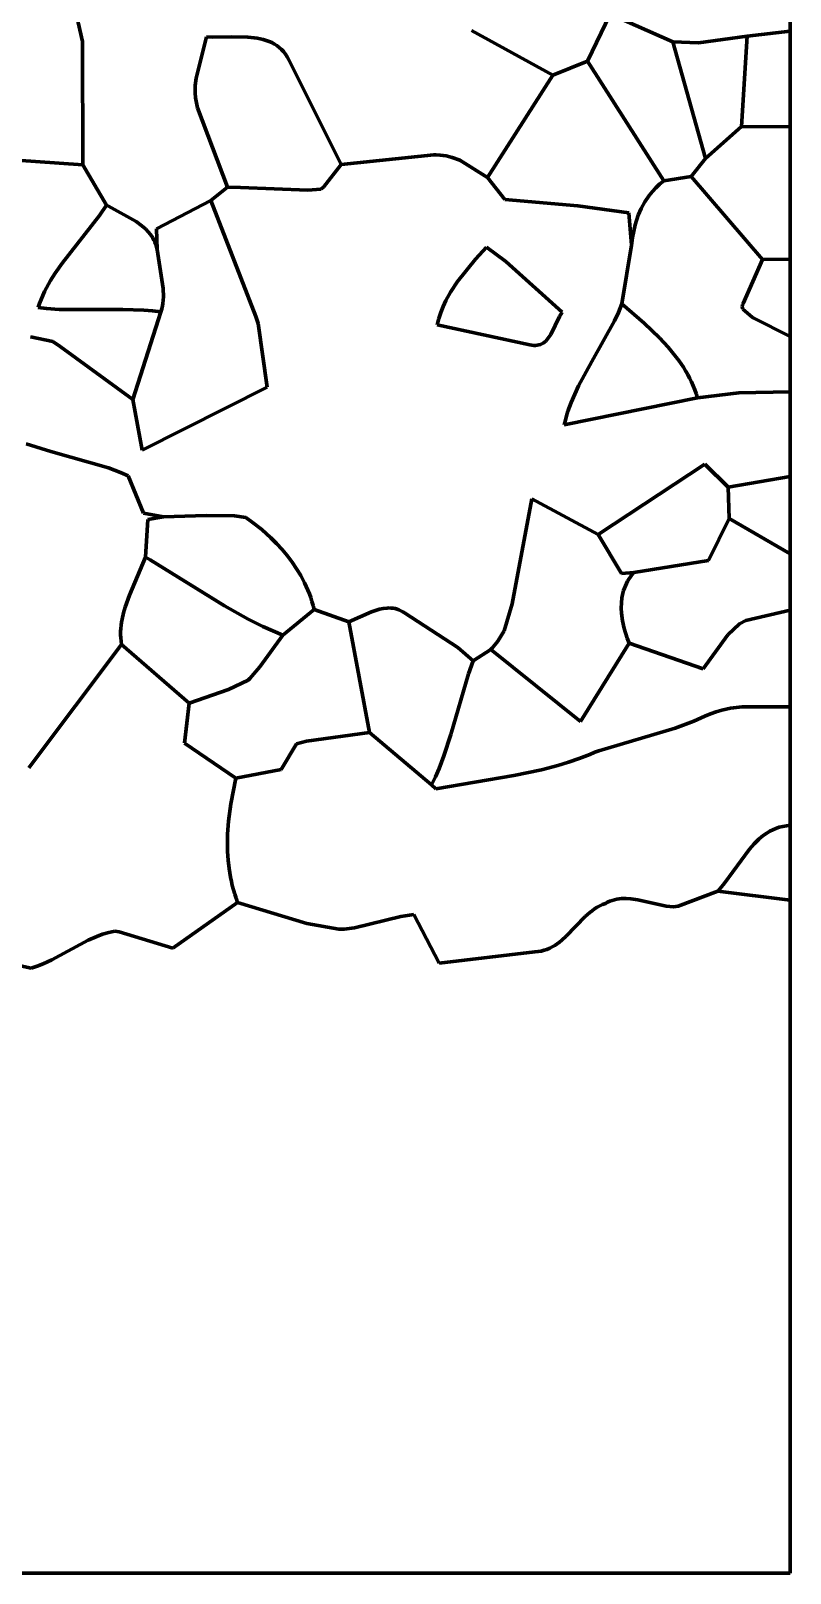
# Model space of a CAD drawing. Header units: millimetres. Extents: x 0 to 10.4, y 0 to 7.8.
# Drawn here: x 8.434 to 10.417, y 0 to 4.029 of the extents above; entities that cross this region are included whole.
import ezdxf

# ---------------------------------------------------------------- set-up
doc = ezdxf.new("R2010")
doc.units = ezdxf.units.MM
for name, color, linetype, lineweight in [('color#0e0e0eff', 7, 'CONTINUOUS', 100), ('color#1c1c1cff', 7, 'CONTINUOUS', 100), ('color#222222ff', 7, 'CONTINUOUS', 100), ('color#242424ff', 7, 'CONTINUOUS', 100), ('color#262626ff', 7, 'CONTINUOUS', 100), ('color#2c2c2cff', 7, 'CONTINUOUS', 100), ('color#303030ff', 7, 'CONTINUOUS', 100), ('color#323232ff', 7, 'CONTINUOUS', 100), ('color#333333ff', 7, 'CONTINUOUS', 100), ('color#363636ff', 7, 'CONTINUOUS', 100), ('color#383838ff', 7, 'CONTINUOUS', 100), ('color#393939ff', 7, 'CONTINUOUS', 100), ('color#3b3b3bff', 7, 'CONTINUOUS', 100), ('color#3c3c3cff', 7, 'CONTINUOUS', 100), ('color#424242ff', 7, 'CONTINUOUS', 100), ('color#434343ff', 7, 'CONTINUOUS', 100), ('color#474747ff', 7, 'CONTINUOUS', 100), ('color#4a4a4aff', 7, 'CONTINUOUS', 100), ('color#4d4d4dff', 7, 'CONTINUOUS', 100), ('color#4e4e4eff', 7, 'CONTINUOUS', 100), ('color#4f4f4fff', 7, 'CONTINUOUS', 100), ('color#525252ff', 7, 'CONTINUOUS', 100), ('color#545454ff', 7, 'CONTINUOUS', 100), ('color#565656ff', 7, 'CONTINUOUS', 100), ('color#5e5e5eff', 7, 'CONTINUOUS', 100), ('color#5f5f5fff', 7, 'CONTINUOUS', 100), ('color#646464ff', 7, 'CONTINUOUS', 100)]:
    doc.layers.add(name, color=color, linetype=linetype, lineweight=lineweight)

msp = doc.modelspace()

# ---------------------------------------------------------------- linework, layer by layer
at = {"layer": 'color#0e0e0eff'}
for p, q in [((10.1245, 1.7421), (10.2279, 1.7819)), ((10.2279, 1.7819), (10.4167, 1.7577)), ((8.8048, 1.6325), (8.9737, 1.7522)), ((8.9737, 1.7522), (9.1542, 1.6968)), ((9.8998, 1.7305), (9.9061, 1.7351)), ((9.9061, 1.7351), (9.9127, 1.7393)), ((9.9127, 1.7393), (9.9195, 1.7431)), ((9.9195, 1.7431), (9.9267, 1.7465)), ((9.9267, 1.7465), (9.9341, 1.7494)), ((9.9341, 1.7494), (9.94, 1.7525)), ((9.94, 1.7525), (9.946, 1.7551)), ((9.946, 1.7551), (9.9519, 1.7573)), ((9.9519, 1.7573), (9.9579, 1.759)), ((9.9579, 1.759), (9.964, 1.7603)), ((9.964, 1.7603), (9.97, 1.7613)), ((9.97, 1.7613), (9.9761, 1.7619)), ((9.9761, 1.7619), (9.9883, 1.7621)), ((9.9883, 1.7621), (10.0006, 1.7614)), ((10.0006, 1.7614), (10.0191, 1.7586)), ((10.0191, 1.7586), (10.0933, 1.7424)), ((10.0933, 1.7424), (10.1117, 1.7406)), ((10.1117, 1.7406), (10.1245, 1.7421)), ((10.4167, 1.7577), (10.4167, 0)), ((9.1542, 1.6968), (9.2379, 1.682)), ((9.2791, 1.6855), (9.3999, 1.7151)), ((9.3999, 1.7151), (9.4341, 1.7205)), ((9.4341, 1.7205), (9.5004, 1.5932)), ((9.832, 1.6638), (9.8818, 1.7152)), ((9.8818, 1.7152), (9.8936, 1.7257)), ((9.8936, 1.7257), (9.8998, 1.7305)), ((8.4883, 1.602), (8.5833, 1.6534)), ((8.5833, 1.6534), (8.6059, 1.6634)), ((8.6059, 1.6634), (8.6213, 1.669)), ((8.6213, 1.669), (8.6372, 1.6735)), ((8.6372, 1.6735), (8.6453, 1.6754)), ((8.6453, 1.6754), (8.6535, 1.6769)), ((8.6535, 1.6769), (8.6644, 1.6756)), ((8.6644, 1.6756), (8.8048, 1.6325)), ((9.2379, 1.682), (9.2518, 1.6824)), ((9.2518, 1.6824), (9.2791, 1.6855)), ((9.8145, 1.6485), (9.8205, 1.6534)), ((9.8205, 1.6534), (9.832, 1.6638)), ((9.5004, 1.5932), (9.7502, 1.6231)), ((9.7502, 1.6231), (9.7586, 1.6238)), ((9.7586, 1.6238), (9.7666, 1.6251)), ((9.7666, 1.6251), (9.7743, 1.627)), ((9.7743, 1.627), (9.7817, 1.6295)), ((9.7817, 1.6295), (9.7887, 1.6325)), ((9.7887, 1.6325), (9.7955, 1.6359)), ((9.7955, 1.6359), (9.8021, 1.6397)), ((9.8021, 1.6397), (9.8084, 1.6439)), ((9.8084, 1.6439), (9.8145, 1.6485)), ((8.3711, 1.5939), (8.4346, 1.5804)), ((8.4346, 1.5804), (8.4504, 1.5855)), ((8.4504, 1.5855), (8.4658, 1.5915)), ((8.4658, 1.5915), (8.4883, 1.602)), ((10.4167, 0), (0, 0))]:
    msp.add_line(p, q, dxfattribs=at)
at = {"layer": 'color#1c1c1cff'}
for p, q in [((10.2382, 2.2545), (10.2609, 2.2593)), ((10.2609, 2.2593), (10.2917, 2.2631)), ((10.2917, 2.2631), (10.4167, 2.2627)), ((10.4167, 2.2627), (10.4167, 1.9535)), ((10.1165, 2.2076), (10.1654, 2.2256)), ((10.1654, 2.2256), (10.1941, 2.2384)), ((10.1941, 2.2384), (10.2086, 2.2448)), ((10.2086, 2.2448), (10.2233, 2.2502)), ((10.2233, 2.2502), (10.2382, 2.2545)), ((9.1534, 2.1737), (9.3182, 2.1963)), ((9.3182, 2.1963), (9.4802, 2.059)), ((9.9167, 2.1478), (10.1165, 2.2076)), ((9.0878, 2.0996), (9.1279, 2.1661)), ((9.1279, 2.1661), (9.1534, 2.1737)), ((9.8657, 2.1277), (9.8933, 2.1384)), ((9.8933, 2.1384), (9.9069, 2.1442)), ((9.9069, 2.1442), (9.9167, 2.1478)), ((8.9693, 2.0766), (9.0878, 2.0996)), ((9.6949, 2.0832), (9.767, 2.0984)), ((9.767, 2.0984), (9.8097, 2.1096)), ((9.8097, 2.1096), (9.8379, 2.1182)), ((9.8379, 2.1182), (9.8657, 2.1277)), ((8.9559, 2.0097), (8.9693, 2.0766)), ((9.4802, 2.059), (9.4912, 2.049)), ((9.4912, 2.049), (9.6949, 2.0832)), ((8.95, 1.9646), (8.9559, 2.0097)), ((8.9476, 1.9306), (8.95, 1.9646)), ((10.3636, 1.9378), (10.3561, 1.9333)), ((10.3715, 1.9418), (10.3636, 1.9378)), ((10.3797, 1.9453), (10.3715, 1.9418)), ((10.3883, 1.9483), (10.3797, 1.9453)), ((10.3974, 1.9506), (10.3883, 1.9483)), ((10.4068, 1.9524), (10.3974, 1.9506)), ((10.4167, 1.9535), (10.4068, 1.9524)), ((8.9471, 1.908), (8.9476, 1.9306)), ((8.9475, 1.8854), (8.9471, 1.908)), ((10.3226, 1.9049), (10.3107, 1.8913)), ((10.3288, 1.9112), (10.3226, 1.9049)), ((10.3352, 1.9173), (10.3288, 1.9112)), ((10.3419, 1.923), (10.3352, 1.9173)), ((10.3489, 1.9284), (10.3419, 1.923)), ((10.3561, 1.9333), (10.3489, 1.9284)), ((8.9489, 1.8628), (8.9475, 1.8854)), ((8.9514, 1.8404), (8.9489, 1.8628)), ((10.2885, 1.862), (10.2455, 1.802)), ((10.3107, 1.8913), (10.2885, 1.862)), ((8.9551, 1.8181), (8.9514, 1.8404)), ((8.9574, 1.807), (8.9551, 1.8181)), ((8.96, 1.7959), (8.9574, 1.807)), ((8.9629, 1.7849), (8.96, 1.7959)), ((8.9662, 1.774), (8.9629, 1.7849)), ((8.9698, 1.7631), (8.9662, 1.774)), ((10.2279, 1.7819), (10.1245, 1.7421)), ((10.2339, 1.7883), (10.2279, 1.7819)), ((10.2455, 1.802), (10.2339, 1.7883)), ((8.9737, 1.7522), (8.9698, 1.7631)), ((9.1542, 1.6968), (8.9737, 1.7522)), ((9.9061, 1.7351), (9.8998, 1.7305)), ((9.9127, 1.7393), (9.9061, 1.7351)), ((9.9195, 1.7431), (9.9127, 1.7393)), ((9.9267, 1.7465), (9.9195, 1.7431)), ((9.9341, 1.7494), (9.9267, 1.7465)), ((9.94, 1.7525), (9.9341, 1.7494)), ((9.946, 1.7551), (9.94, 1.7525)), ((9.9519, 1.7573), (9.946, 1.7551)), ((9.9579, 1.759), (9.9519, 1.7573)), ((9.964, 1.7603), (9.9579, 1.759)), ((9.97, 1.7613), (9.964, 1.7603)), ((9.9761, 1.7619), (9.97, 1.7613)), ((9.9883, 1.7621), (9.9761, 1.7619)), ((10.0006, 1.7614), (9.9883, 1.7621)), ((10.0191, 1.7586), (10.0006, 1.7614)), ((10.0933, 1.7424), (10.0191, 1.7586)), ((10.1117, 1.7406), (10.0933, 1.7424)), ((10.1245, 1.7421), (10.1117, 1.7406)), ((9.2379, 1.682), (9.1542, 1.6968)), ((9.3999, 1.7151), (9.2791, 1.6855)), ((9.4341, 1.7205), (9.3999, 1.7151)), ((9.5004, 1.5932), (9.4341, 1.7205)), ((9.8818, 1.7152), (9.832, 1.6638)), ((9.8936, 1.7257), (9.8818, 1.7152)), ((9.8998, 1.7305), (9.8936, 1.7257)), ((9.2518, 1.6824), (9.2379, 1.682)), ((9.2791, 1.6855), (9.2518, 1.6824)), ((9.8205, 1.6534), (9.8145, 1.6485)), ((9.832, 1.6638), (9.8205, 1.6534)), ((9.7502, 1.6231), (9.5004, 1.5932)), ((9.7586, 1.6238), (9.7502, 1.6231)), ((9.7666, 1.6251), (9.7586, 1.6238)), ((9.7743, 1.627), (9.7666, 1.6251)), ((9.7817, 1.6295), (9.7743, 1.627)), ((9.7887, 1.6325), (9.7817, 1.6295)), ((9.7955, 1.6359), (9.7887, 1.6325)), ((9.8021, 1.6397), (9.7955, 1.6359)), ((9.8084, 1.6439), (9.8021, 1.6397)), ((9.8145, 1.6485), (9.8084, 1.6439))]:
    msp.add_line(p, q, dxfattribs=at)
at = {"layer": 'color#222222ff'}
for p, q in [((10.3012, 2.4883), (10.4167, 2.5153)), ((10.4167, 2.5153), (10.4167, 2.2627)), ((10.2541, 2.4509), (10.2841, 2.48)), ((10.2841, 2.48), (10.3012, 2.4883)), ((9.8694, 2.2243), (9.9963, 2.4297)), ((9.9963, 2.4297), (10.1892, 2.3621)), ((10.1892, 2.3621), (10.2541, 2.4509)), ((9.5763, 2.3496), (9.5888, 2.3828)), ((9.5888, 2.3828), (9.6353, 2.4131)), ((9.6353, 2.4131), (9.8694, 2.2243)), ((9.5304, 2.1909), (9.5763, 2.3496)), ((10.2609, 2.2593), (10.2382, 2.2545)), ((10.2917, 2.2631), (10.2609, 2.2593)), ((10.4167, 2.2627), (10.2917, 2.2631)), ((10.1654, 2.2256), (10.1165, 2.2076)), ((10.1941, 2.2384), (10.1654, 2.2256)), ((10.2086, 2.2448), (10.1941, 2.2384)), ((10.2233, 2.2502), (10.2086, 2.2448)), ((10.2382, 2.2545), (10.2233, 2.2502)), ((9.5127, 2.1348), (9.5304, 2.1909)), ((10.1165, 2.2076), (9.9167, 2.1478)), ((9.8933, 2.1384), (9.8657, 2.1277)), ((9.9069, 2.1442), (9.8933, 2.1384)), ((9.9167, 2.1478), (9.9069, 2.1442)), ((9.4907, 2.0802), (9.5001, 2.1018)), ((9.5001, 2.1018), (9.5127, 2.1348)), ((9.767, 2.0984), (9.6949, 2.0832)), ((9.8097, 2.1096), (9.767, 2.0984)), ((9.8379, 2.1182), (9.8097, 2.1096)), ((9.8657, 2.1277), (9.8379, 2.1182)), ((9.4802, 2.059), (9.4907, 2.0802)), ((9.4912, 2.049), (9.4802, 2.059)), ((9.6949, 2.0832), (9.4912, 2.049))]:
    msp.add_line(p, q, dxfattribs=at)
at = {"layer": 'color#242424ff'}
for p, q in [((8.4282, 2.1034), (8.6708, 2.426)), ((8.6708, 2.426), (8.8476, 2.2728)), ((8.8476, 2.2728), (8.8347, 2.1677)), ((8.8347, 2.1677), (8.9693, 2.0766)), ((8.9693, 2.0766), (8.9559, 2.0097)), ((8.9559, 2.0097), (8.95, 1.9646)), ((8.95, 1.9646), (8.9476, 1.9306)), ((8.9476, 1.9306), (8.9471, 1.908)), ((8.9471, 1.908), (8.9475, 1.8854)), ((8.9475, 1.8854), (8.9489, 1.8628)), ((8.9489, 1.8628), (8.9514, 1.8404)), ((8.9514, 1.8404), (8.9551, 1.8181)), ((8.9551, 1.8181), (8.9574, 1.807)), ((8.9574, 1.807), (8.96, 1.7959)), ((8.96, 1.7959), (8.9629, 1.7849)), ((8.9629, 1.7849), (8.9662, 1.774)), ((8.9662, 1.774), (8.9698, 1.7631)), ((8.9737, 1.7522), (8.8048, 1.6325)), ((8.9698, 1.7631), (8.9737, 1.7522)), ((8.5833, 1.6534), (8.4883, 1.602)), ((8.6059, 1.6634), (8.5833, 1.6534)), ((8.6213, 1.669), (8.6059, 1.6634)), ((8.6372, 1.6735), (8.6213, 1.669)), ((8.6453, 1.6754), (8.6372, 1.6735)), ((8.6535, 1.6769), (8.6453, 1.6754)), ((8.6644, 1.6756), (8.6535, 1.6769)), ((8.8048, 1.6325), (8.6644, 1.6756)), ((8.4346, 1.5804), (8.3711, 1.5939)), ((8.4504, 1.5855), (8.4346, 1.5804)), ((8.4658, 1.5915), (8.4504, 1.5855)), ((8.4883, 1.602), (8.4658, 1.5915))]:
    msp.add_line(p, q, dxfattribs=at)
at = {"layer": 'color#262626ff'}
for p, q in [((10.3561, 1.9333), (10.3636, 1.9378)), ((10.3636, 1.9378), (10.3715, 1.9418)), ((10.3715, 1.9418), (10.3797, 1.9453)), ((10.3797, 1.9453), (10.3883, 1.9483)), ((10.3883, 1.9483), (10.3974, 1.9506)), ((10.3974, 1.9506), (10.4068, 1.9524)), ((10.4068, 1.9524), (10.4167, 1.9535)), ((10.4167, 1.9535), (10.4167, 1.7577)), ((10.3107, 1.8913), (10.3226, 1.9049)), ((10.3226, 1.9049), (10.3288, 1.9112)), ((10.3288, 1.9112), (10.3352, 1.9173)), ((10.3352, 1.9173), (10.3419, 1.923)), ((10.3419, 1.923), (10.3489, 1.9284)), ((10.3489, 1.9284), (10.3561, 1.9333)), ((10.2455, 1.802), (10.2885, 1.862)), ((10.2885, 1.862), (10.3107, 1.8913)), ((10.2279, 1.7819), (10.2339, 1.7883)), ((10.4167, 1.7577), (10.2279, 1.7819)), ((10.2339, 1.7883), (10.2455, 1.802))]:
    msp.add_line(p, q, dxfattribs=at)
at = {"layer": 'color#2c2c2cff'}
for p, q in [((10.2036, 2.6455), (10.2574, 2.755)), ((10.2574, 2.755), (10.4167, 2.6627)), ((10.4167, 2.6627), (10.4167, 2.5153)), ((10.0081, 2.6136), (10.2036, 2.6455)), ((9.9839, 2.5727), (9.9863, 2.5789)), ((9.9863, 2.5789), (9.9891, 2.5849)), ((9.9891, 2.5849), (9.9922, 2.5909)), ((9.9922, 2.5909), (9.9956, 2.5968)), ((9.9956, 2.5968), (9.9994, 2.6025)), ((9.9994, 2.6025), (10.0036, 2.6081)), ((10.0036, 2.6081), (10.0081, 2.6136)), ((9.9759, 2.5343), (9.9774, 2.5473)), ((9.9774, 2.5473), (9.98, 2.5601)), ((9.98, 2.5601), (9.9818, 2.5665)), ((9.9818, 2.5665), (9.9839, 2.5727)), ((9.9754, 2.5211), (9.9759, 2.5343)), ((9.976, 2.5078), (9.9754, 2.5211)), ((9.9785, 2.4878), (9.976, 2.5078)), ((10.4167, 2.5153), (10.3012, 2.4883)), ((9.9829, 2.468), (9.9785, 2.4878)), ((9.9913, 2.4422), (9.9829, 2.468)), ((10.2841, 2.48), (10.2541, 2.4509)), ((10.3012, 2.4883), (10.2841, 2.48)), ((9.9963, 2.4297), (9.9913, 2.4422)), ((10.1892, 2.3621), (9.9963, 2.4297)), ((10.2541, 2.4509), (10.1892, 2.3621))]:
    msp.add_line(p, q, dxfattribs=at)
at = {"layer": 'color#303030ff'}
for p, q in [((10.1958, 3.6951), (10.2898, 3.7787)), ((10.2898, 3.7787), (10.4167, 3.7777)), ((10.4167, 3.7777), (10.4167, 3.432)), ((10.1586, 3.6482), (10.1958, 3.6951)), ((10.3449, 3.4312), (10.1586, 3.6482)), ((10.4167, 3.432), (10.3449, 3.4312))]:
    msp.add_line(p, q, dxfattribs=at)
at = {"layer": 'color#323232ff'}
for p, q in [((9.1981, 3.6203), (9.2444, 3.6793)), ((9.2444, 3.6793), (9.4865, 3.7047)), ((9.4865, 3.7047), (9.492, 3.7049)), ((9.492, 3.7049), (9.5027, 3.7044)), ((9.5027, 3.7044), (9.5185, 3.7022)), ((9.5185, 3.7022), (9.5339, 3.6982)), ((9.5339, 3.6982), (9.5537, 3.6906)), ((9.5537, 3.6906), (9.6264, 3.6456)), ((9.6264, 3.6456), (9.6716, 3.5885)), ((8.9035, 3.5854), (8.9477, 3.6205)), ((8.9477, 3.6205), (8.9813, 3.6198)), ((8.9813, 3.6198), (9.1574, 3.6127)), ((9.1574, 3.6127), (9.1909, 3.6156)), ((9.1909, 3.6156), (9.1981, 3.6203)), ((9.6716, 3.5885), (9.8621, 3.5713)), ((9.0214, 3.2825), (8.9035, 3.5854)), ((9.8621, 3.5713), (9.9958, 3.553)), ((9.9958, 3.553), (10.0024, 3.4687)), ((10.0024, 3.4687), (9.9775, 3.3154)), ((9.5954, 3.4328), (9.5479, 3.3739)), ((9.6238, 3.4636), (9.5954, 3.4328)), ((9.6744, 3.4263), (9.6238, 3.4636)), ((9.8209, 3.2936), (9.6744, 3.4263)), ((9.5297, 3.3459), (9.5177, 3.324)), ((9.5479, 3.3739), (9.5297, 3.3459)), ((9.5107, 3.3088), (9.5045, 3.2932)), ((9.5177, 3.324), (9.5107, 3.3088)), ((9.9775, 3.3154), (9.9682, 3.2931)), ((9.0274, 3.264), (9.0214, 3.2825)), ((9.0511, 3.0983), (9.0274, 3.264)), ((9.4993, 3.2772), (9.495, 3.2607)), ((9.5045, 3.2932), (9.4993, 3.2772)), ((9.7918, 3.2357), (9.8146, 3.2824)), ((9.8146, 3.2824), (9.8209, 3.2936)), ((9.9579, 3.2712), (9.8989, 3.1653)), ((9.9682, 3.2931), (9.9579, 3.2712)), ((8.4331, 3.2297), (8.4913, 3.2171)), ((9.495, 3.2607), (9.7369, 3.2088)), ((9.7813, 3.2214), (9.7868, 3.2282)), ((9.7868, 3.2282), (9.7918, 3.2357)), ((8.4913, 3.2171), (8.5107, 3.2046)), ((8.5107, 3.2046), (8.7006, 3.0658)), ((9.7369, 3.2088), (9.7422, 3.2077)), ((9.7422, 3.2077), (9.7472, 3.2071)), ((9.7472, 3.2071), (9.7519, 3.207)), ((9.7519, 3.207), (9.7564, 3.2074)), ((9.7564, 3.2074), (9.7606, 3.2083)), ((9.7606, 3.2083), (9.7646, 3.2096)), ((9.7646, 3.2096), (9.7683, 3.2113)), ((9.7683, 3.2113), (9.7718, 3.2133)), ((9.7718, 3.2133), (9.7752, 3.2157)), ((9.7752, 3.2157), (9.7783, 3.2184)), ((9.7783, 3.2184), (9.7813, 3.2214)), ((9.8989, 3.1653), (9.8643, 3.1016)), ((8.7006, 3.0658), (8.7249, 2.9337)), ((8.7249, 2.9337), (9.0511, 3.0983)), ((9.8267, 2.9997), (10.1751, 3.0705)), ((9.854, 3.0798), (9.8447, 3.0576)), ((9.8643, 3.1016), (9.854, 3.0798)), ((10.1751, 3.0705), (10.2829, 3.0831)), ((10.2829, 3.0831), (10.4167, 3.0857)), ((10.4167, 3.0857), (10.4167, 2.8648)), ((9.8329, 3.0233), (9.8296, 3.0116)), ((9.8365, 3.0349), (9.8329, 3.0233)), ((9.8404, 3.0463), (9.8365, 3.0349)), ((9.8447, 3.0576), (9.8404, 3.0463)), ((9.8296, 3.0116), (9.8267, 2.9997)), ((8.486, 2.9303), (8.4219, 2.9502)), ((8.6365, 2.8871), (8.486, 2.9303)), ((8.6678, 2.8752), (8.6365, 2.8871)), ((8.6882, 2.8662), (8.6678, 2.8752)), ((8.7278, 2.7686), (8.6882, 2.8662)), ((10.1938, 2.8969), (9.9153, 2.7134)), ((10.2545, 2.8372), (10.1938, 2.8969)), ((10.4167, 2.8648), (10.2545, 2.8372)), ((9.7422, 2.8064), (9.6909, 2.5319)), ((9.9153, 2.7134), (9.7422, 2.8064)), ((8.7804, 2.759), (8.7278, 2.7686)), ((8.8916, 2.7631), (8.7804, 2.759)), ((8.9656, 2.7618), (8.8916, 2.7631)), ((8.9949, 2.7576), (8.9656, 2.7618)), ((9.0119, 2.7454), (8.9949, 2.7576)), ((9.0367, 2.7258), (9.0119, 2.7454)), ((9.0604, 2.7046), (9.0367, 2.7258)), ((9.0754, 2.6897), (9.0604, 2.7046)), ((9.0898, 2.6742), (9.0754, 2.6897)), ((9.1033, 2.658), (9.0898, 2.6742)), ((9.1161, 2.6412), (9.1033, 2.658)), ((9.1279, 2.6238), (9.1161, 2.6412)), ((9.1387, 2.6058), (9.1279, 2.6238)), ((9.1485, 2.5872), (9.1387, 2.6058)), ((9.153, 2.5777), (9.1485, 2.5872)), ((9.1572, 2.568), (9.153, 2.5777)), ((9.1611, 2.5582), (9.1572, 2.568)), ((9.1646, 2.5482), (9.1611, 2.5582)), ((9.1679, 2.5381), (9.1646, 2.5482)), ((9.1708, 2.5279), (9.1679, 2.5381)), ((9.1734, 2.5175), (9.1708, 2.5279)), ((9.2638, 2.4848), (9.1734, 2.5175)), ((9.3234, 2.5108), (9.2638, 2.4848)), ((9.344, 2.5177), (9.3234, 2.5108)), ((9.3543, 2.5199), (9.344, 2.5177)), ((9.3646, 2.5211), (9.3543, 2.5199)), ((9.3698, 2.5212), (9.3646, 2.5211)), ((9.3749, 2.521), (9.3698, 2.5212)), ((9.38, 2.5204), (9.3749, 2.521)), ((9.3851, 2.5195), (9.38, 2.5204)), ((9.3901, 2.5181), (9.3851, 2.5195)), ((9.3951, 2.5163), (9.3901, 2.5181)), ((9.4001, 2.5141), (9.3951, 2.5163)), ((9.4051, 2.5113), (9.4001, 2.5141)), ((9.41, 2.5081), (9.4051, 2.5113)), ((9.5492, 2.4178), (9.41, 2.5081)), ((9.6909, 2.5319), (9.6696, 2.4616)), ((9.6696, 2.4616), (9.6535, 2.4341)), ((9.5888, 2.3828), (9.5492, 2.4178)), ((9.6535, 2.4341), (9.6387, 2.4164)), ((9.6353, 2.4131), (9.5888, 2.3828)), ((9.6387, 2.4164), (9.6353, 2.4131))]:
    msp.add_line(p, q, dxfattribs=at)
at = {"layer": 'color#333333ff'}
for p, q in [((10.4167, 4.4174), (10.4167, 4.0282)), ((9.9469, 4.0724), (9.8877, 3.9498)), ((10.1099, 4.0002), (9.9469, 4.0724)), ((9.7971, 3.9132), (9.5843, 4.0293)), ((10.1775, 3.9974), (10.1099, 4.0002)), ((10.3048, 4.0148), (10.1775, 3.9974)), ((10.4167, 4.0282), (10.3048, 4.0148)), ((9.8877, 3.9498), (9.7971, 3.9132))]:
    msp.add_line(p, q, dxfattribs=at)
at = {"layer": 'color#363636ff'}
for p, q in [((9.0921, 2.4506), (9.1734, 2.5175)), ((9.1734, 2.5175), (9.2638, 2.4848)), ((9.2638, 2.4848), (9.3182, 2.1963)), ((9.0315, 2.3679), (9.0921, 2.4506)), ((9.0053, 2.3366), (9.0315, 2.3679)), ((8.8476, 2.2728), (8.9504, 2.3079)), ((8.9504, 2.3079), (9.0015, 2.333)), ((9.0015, 2.333), (9.0053, 2.3366)), ((8.8347, 2.1677), (8.8476, 2.2728)), ((9.3182, 2.1963), (9.1534, 2.1737)), ((8.9693, 2.0766), (8.8347, 2.1677)), ((9.1279, 2.1661), (9.0878, 2.0996)), ((9.1534, 2.1737), (9.1279, 2.1661)), ((9.0878, 2.0996), (8.9693, 2.0766))]:
    msp.add_line(p, q, dxfattribs=at)
at = {"layer": 'color#383838ff'}
for p, q in [((9.6909, 2.5319), (9.7422, 2.8064)), ((9.7422, 2.8064), (9.9153, 2.7134)), ((9.9153, 2.7134), (9.9761, 2.6115)), ((9.9761, 2.6115), (10.0081, 2.6136)), ((9.9863, 2.5789), (9.9839, 2.5727)), ((9.9891, 2.5849), (9.9863, 2.5789)), ((9.9922, 2.5909), (9.9891, 2.5849)), ((9.9956, 2.5968), (9.9922, 2.5909)), ((9.9994, 2.6025), (9.9956, 2.5968)), ((10.0036, 2.6081), (9.9994, 2.6025)), ((10.0081, 2.6136), (10.0036, 2.6081)), ((9.9774, 2.5473), (9.9759, 2.5343)), ((9.98, 2.5601), (9.9774, 2.5473)), ((9.9818, 2.5665), (9.98, 2.5601)), ((9.9839, 2.5727), (9.9818, 2.5665)), ((9.6696, 2.4616), (9.6909, 2.5319)), ((9.9759, 2.5343), (9.9754, 2.5211)), ((9.9754, 2.5211), (9.976, 2.5078)), ((9.976, 2.5078), (9.9785, 2.4878)), ((9.6535, 2.4341), (9.6696, 2.4616)), ((9.9785, 2.4878), (9.9829, 2.468)), ((9.9829, 2.468), (9.9913, 2.4422)), ((9.6387, 2.4164), (9.6535, 2.4341)), ((9.9963, 2.4297), (9.8694, 2.2243)), ((9.9913, 2.4422), (9.9963, 2.4297)), ((9.6353, 2.4131), (9.6387, 2.4164)), ((9.8694, 2.2243), (9.6353, 2.4131))]:
    msp.add_line(p, q, dxfattribs=at)
at = {"layer": 'color#393939ff'}
for p, q in [((8.762, 3.5117), (8.9035, 3.5854)), ((8.9035, 3.5854), (9.0214, 3.2825)), ((8.7634, 3.4575), (8.762, 3.5117)), ((8.7796, 3.3561), (8.7634, 3.4575)), ((8.7802, 3.3336), (8.7796, 3.3561)), ((8.7732, 3.2945), (8.7765, 3.3056)), ((8.7765, 3.3056), (8.7787, 3.3168)), ((8.7787, 3.3168), (8.7802, 3.3336)), ((8.7006, 3.0658), (8.7732, 3.2945)), ((9.0214, 3.2825), (9.0274, 3.264)), ((9.0274, 3.264), (9.0511, 3.0983)), ((8.7249, 2.9337), (8.7006, 3.0658)), ((9.0511, 3.0983), (8.7249, 2.9337))]:
    msp.add_line(p, q, dxfattribs=at)
at = {"layer": 'color#3b3b3bff'}
for p, q in [((10.1099, 4.0002), (10.1775, 3.9974)), ((10.1958, 3.6951), (10.1099, 4.0002)), ((10.1775, 3.9974), (10.3048, 4.0148)), ((10.3048, 4.0148), (10.2898, 3.7787)), ((10.2898, 3.7787), (10.1958, 3.6951))]:
    msp.add_line(p, q, dxfattribs=at)
at = {"layer": 'color#3c3c3cff'}
for p, q in [((9.7971, 3.9132), (9.8877, 3.9498)), ((9.8877, 3.9498), (10.0866, 3.6366)), ((9.6264, 3.6456), (9.7971, 3.9132)), ((9.6716, 3.5885), (9.6264, 3.6456)), ((10.0759, 3.628), (10.066, 3.6187)), ((10.0866, 3.6366), (10.0759, 3.628)), ((9.8621, 3.5713), (9.6716, 3.5885)), ((10.0485, 3.5987), (10.0374, 3.5823)), ((10.0569, 3.609), (10.0485, 3.5987)), ((10.066, 3.6187), (10.0569, 3.609)), ((9.9958, 3.553), (9.8621, 3.5713)), ((10.0024, 3.4687), (9.9958, 3.553)), ((10.02, 3.5469), (10.0117, 3.5217)), ((10.0279, 3.565), (10.02, 3.5469)), ((10.0374, 3.5823), (10.0279, 3.565)), ((10.0117, 3.5217), (10.0048, 3.4889)), ((10.0048, 3.4889), (10.0024, 3.4687)), ((9.5479, 3.3739), (9.5954, 3.4328)), ((9.5954, 3.4328), (9.6238, 3.4636)), ((9.6238, 3.4636), (9.6744, 3.4263)), ((9.6744, 3.4263), (9.8209, 3.2936)), ((9.5177, 3.324), (9.5297, 3.3459)), ((9.5297, 3.3459), (9.5479, 3.3739)), ((9.5045, 3.2932), (9.5107, 3.3088)), ((9.5107, 3.3088), (9.5177, 3.324)), ((9.495, 3.2607), (9.4993, 3.2772)), ((9.4993, 3.2772), (9.5045, 3.2932)), ((9.8146, 3.2824), (9.7918, 3.2357)), ((9.8209, 3.2936), (9.8146, 3.2824)), ((9.7369, 3.2088), (9.495, 3.2607)), ((9.7868, 3.2282), (9.7813, 3.2214)), ((9.7918, 3.2357), (9.7868, 3.2282)), ((9.7422, 3.2077), (9.7369, 3.2088)), ((9.7472, 3.2071), (9.7422, 3.2077)), ((9.7519, 3.207), (9.7472, 3.2071)), ((9.7564, 3.2074), (9.7519, 3.207)), ((9.7606, 3.2083), (9.7564, 3.2074)), ((9.7646, 3.2096), (9.7606, 3.2083)), ((9.7683, 3.2113), (9.7646, 3.2096)), ((9.7718, 3.2133), (9.7683, 3.2113)), ((9.7752, 3.2157), (9.7718, 3.2133)), ((9.7783, 3.2184), (9.7752, 3.2157)), ((9.7813, 3.2214), (9.7783, 3.2184))]:
    msp.add_line(p, q, dxfattribs=at)
at = {"layer": 'color#424242ff'}
for p, q in [((10.066, 3.6187), (10.0759, 3.628)), ((10.0759, 3.628), (10.0866, 3.6366)), ((10.0866, 3.6366), (10.1586, 3.6482)), ((10.1586, 3.6482), (10.3449, 3.4312)), ((10.0374, 3.5823), (10.0485, 3.5987)), ((10.0485, 3.5987), (10.0569, 3.609)), ((10.0569, 3.609), (10.066, 3.6187)), ((10.0117, 3.5217), (10.02, 3.5469)), ((10.02, 3.5469), (10.0279, 3.565)), ((10.0279, 3.565), (10.0374, 3.5823)), ((10.0048, 3.4889), (10.0117, 3.5217)), ((9.9775, 3.3154), (10.0024, 3.4687)), ((10.0024, 3.4687), (10.0048, 3.4889)), ((10.3449, 3.4312), (10.2939, 3.317)), ((10.0358, 3.2653), (9.9775, 3.3154)), ((10.2924, 3.3132), (10.2916, 3.3079)), ((10.2916, 3.3079), (10.2932, 3.3016)), ((10.2939, 3.317), (10.2924, 3.3132)), ((10.0758, 3.2269), (10.0358, 3.2653)), ((10.2932, 3.3016), (10.3175, 3.2808)), ((10.3175, 3.2808), (10.3202, 3.279)), ((10.3202, 3.279), (10.4167, 3.2302)), ((10.0982, 3.2025), (10.0758, 3.2269)), ((10.4167, 3.2302), (10.4167, 3.0857)), ((10.1123, 3.1855), (10.0982, 3.2025)), ((10.1256, 3.168), (10.1123, 3.1855)), ((10.1378, 3.1499), (10.1256, 3.168)), ((10.1436, 3.1406), (10.1378, 3.1499)), ((10.1491, 3.1311), (10.1436, 3.1406)), ((10.1542, 3.1215), (10.1491, 3.1311)), ((10.1591, 3.1116), (10.1542, 3.1215)), ((10.1636, 3.1016), (10.1591, 3.1116)), ((10.1678, 3.0914), (10.1636, 3.1016)), ((10.1716, 3.0811), (10.1678, 3.0914)), ((10.1751, 3.0705), (10.1716, 3.0811)), ((10.2829, 3.0831), (10.1751, 3.0705)), ((10.4167, 3.0857), (10.2829, 3.0831)), ((8.4219, 2.9502), (8.486, 2.9303)), ((8.486, 2.9303), (8.6365, 2.8871)), ((8.6365, 2.8871), (8.6678, 2.8752)), ((8.6678, 2.8752), (8.6882, 2.8662)), ((8.6882, 2.8662), (8.7278, 2.7686)), ((8.7278, 2.7686), (8.7804, 2.759)), ((8.739, 2.7523), (8.7333, 2.6539)), ((8.7804, 2.759), (8.739, 2.7523)), ((8.7333, 2.6539), (8.6916, 2.5546)), ((8.6916, 2.5546), (8.6802, 2.5237)), ((8.6755, 2.5081), (8.6719, 2.4922)), ((8.6802, 2.5237), (8.6755, 2.5081)), ((8.6687, 2.468), (8.6683, 2.4597)), ((8.6683, 2.4597), (8.6683, 2.4514)), ((8.6694, 2.4761), (8.6687, 2.468)), ((8.6705, 2.4842), (8.6694, 2.4761)), ((8.6719, 2.4922), (8.6705, 2.4842)), ((8.6708, 2.426), (8.4282, 2.1034)), ((8.6683, 2.4514), (8.6687, 2.443)), ((8.6687, 2.443), (8.6695, 2.4346)), ((8.6695, 2.4346), (8.6708, 2.426))]:
    msp.add_line(p, q, dxfattribs=at)
at = {"layer": 'color#434343ff'}
for p, q in [((10.2545, 2.8372), (10.4167, 2.8648)), ((10.4167, 2.8648), (10.4167, 2.6627)), ((10.2574, 2.755), (10.2545, 2.8372)), ((10.4167, 2.6627), (10.2574, 2.755))]:
    msp.add_line(p, q, dxfattribs=at)
at = {"layer": 'color#474747ff'}
for p, q in [((8.5691, 4.0012), (8.5487, 4.0889)), ((9.5843, 4.0293), (9.7971, 3.9132)), ((8.5699, 3.6791), (8.5691, 4.0012)), ((8.8929, 4.0129), (8.8653, 3.9055)), ((8.9082, 4.0124), (8.8929, 4.0129)), ((8.9576, 4.0132), (8.9082, 4.0124)), ((9.0003, 4.0125), (8.9576, 4.0132)), ((9.0169, 4.0108), (9.0003, 4.0125)), ((9.0251, 4.0096), (9.0169, 4.0108)), ((9.033, 4.008), (9.0251, 4.0096)), ((9.0408, 4.0061), (9.033, 4.008)), ((9.0484, 4.0039), (9.0408, 4.0061)), ((9.0558, 4.0012), (9.0484, 4.0039)), ((9.0629, 3.998), (9.0558, 4.0012)), ((9.0697, 3.9944), (9.0629, 3.998)), ((9.0762, 3.9903), (9.0697, 3.9944)), ((9.0824, 3.9856), (9.0762, 3.9903)), ((9.0882, 3.9804), (9.0824, 3.9856)), ((9.0937, 3.9745), (9.0882, 3.9804)), ((9.0987, 3.968), (9.0937, 3.9745)), ((9.1033, 3.9609), (9.0987, 3.968)), ((9.1074, 3.953), (9.1033, 3.9609)), ((9.2444, 3.6793), (9.1074, 3.953)), ((9.7971, 3.9132), (9.6264, 3.6456)), ((8.8633, 3.8862), (8.863, 3.8669)), ((8.8653, 3.9055), (8.8633, 3.8862)), ((8.863, 3.8669), (8.864, 3.854)), ((8.864, 3.854), (8.866, 3.841)), ((8.866, 3.841), (8.8691, 3.8281)), ((8.8691, 3.8281), (8.9477, 3.6205)), ((8.6317, 3.5735), (8.5699, 3.6791)), ((9.4865, 3.7047), (9.2444, 3.6793)), ((9.492, 3.7049), (9.4865, 3.7047)), ((9.5027, 3.7044), (9.492, 3.7049)), ((9.5185, 3.7022), (9.5027, 3.7044)), ((9.5339, 3.6982), (9.5185, 3.7022)), ((9.5537, 3.6906), (9.5339, 3.6982)), ((9.6264, 3.6456), (9.5537, 3.6906)), ((8.9477, 3.6205), (8.9035, 3.5854)), ((8.6369, 3.5705), (8.6317, 3.5735)), ((8.709, 3.5307), (8.6369, 3.5705)), ((8.9035, 3.5854), (8.762, 3.5117)), ((8.724, 3.5197), (8.709, 3.5307)), ((8.7332, 3.5116), (8.724, 3.5197)), ((8.7415, 3.5027), (8.7332, 3.5116)), ((8.762, 3.5117), (8.7634, 3.4575)), ((8.7453, 3.4979), (8.7415, 3.5027)), ((8.7489, 3.4929), (8.7453, 3.4979)), ((8.7521, 3.4877), (8.7489, 3.4929)), ((8.755, 3.4822), (8.7521, 3.4877)), ((8.7576, 3.4765), (8.755, 3.4822)), ((8.7599, 3.4705), (8.7576, 3.4765)), ((8.7618, 3.4641), (8.7599, 3.4705)), ((8.7634, 3.4575), (8.7618, 3.4641)), ((8.6916, 2.5546), (8.7333, 2.6539)), ((8.7333, 2.6539), (8.7457, 2.6469)), ((8.7457, 2.6469), (8.9398, 2.5272)), ((8.6802, 2.5237), (8.6916, 2.5546)), ((8.6719, 2.4922), (8.6755, 2.5081)), ((8.6755, 2.5081), (8.6802, 2.5237)), ((8.9398, 2.5272), (9.0017, 2.4921)), ((8.6683, 2.4597), (8.6687, 2.468)), ((8.6683, 2.4514), (8.6683, 2.4597)), ((8.6687, 2.468), (8.6694, 2.4761)), ((8.6694, 2.4761), (8.6705, 2.4842)), ((8.6705, 2.4842), (8.6719, 2.4922)), ((9.0017, 2.4921), (9.0398, 2.473)), ((9.0398, 2.473), (9.0657, 2.4613)), ((9.0657, 2.4613), (9.0921, 2.4506)), ((8.6687, 2.443), (8.6683, 2.4514)), ((8.6695, 2.4346), (8.6687, 2.443)), ((8.6708, 2.426), (8.6695, 2.4346)), ((8.8476, 2.2728), (8.6708, 2.426)), ((9.0921, 2.4506), (9.0315, 2.3679)), ((9.0315, 2.3679), (9.0053, 2.3366)), ((8.9504, 2.3079), (8.8476, 2.2728)), ((9.0015, 2.333), (8.9504, 2.3079)), ((9.0053, 2.3366), (9.0015, 2.333))]:
    msp.add_line(p, q, dxfattribs=at)
at = {"layer": 'color#4a4a4aff'}
for p, q in [((9.2638, 2.4848), (9.3234, 2.5108)), ((9.3234, 2.5108), (9.344, 2.5177)), ((9.344, 2.5177), (9.3543, 2.5199)), ((9.3543, 2.5199), (9.3646, 2.5211)), ((9.3646, 2.5211), (9.3698, 2.5212)), ((9.3698, 2.5212), (9.3749, 2.521)), ((9.3749, 2.521), (9.38, 2.5204)), ((9.38, 2.5204), (9.3851, 2.5195)), ((9.3851, 2.5195), (9.3901, 2.5181)), ((9.3901, 2.5181), (9.3951, 2.5163)), ((9.3951, 2.5163), (9.4001, 2.5141)), ((9.4001, 2.5141), (9.4051, 2.5113)), ((9.4051, 2.5113), (9.41, 2.5081)), ((9.41, 2.5081), (9.5492, 2.4178)), ((9.3182, 2.1963), (9.2638, 2.4848)), ((9.5492, 2.4178), (9.5888, 2.3828)), ((9.5888, 2.3828), (9.5763, 2.3496)), ((9.5763, 2.3496), (9.5304, 2.1909)), ((9.4802, 2.059), (9.3182, 2.1963)), ((9.5304, 2.1909), (9.5127, 2.1348)), ((9.5001, 2.1018), (9.4907, 2.0802)), ((9.5127, 2.1348), (9.5001, 2.1018)), ((9.4907, 2.0802), (9.4802, 2.059))]:
    msp.add_line(p, q, dxfattribs=at)
at = {"layer": 'color#4d4d4dff'}
for p, q in [((10.2939, 3.317), (10.3449, 3.4312)), ((10.3449, 3.4312), (10.4167, 3.432)), ((10.4167, 3.432), (10.4167, 3.2302)), ((10.2916, 3.3079), (10.2924, 3.3132)), ((10.2932, 3.3016), (10.2916, 3.3079)), ((10.2924, 3.3132), (10.2939, 3.317)), ((10.3175, 3.2808), (10.2932, 3.3016)), ((10.3202, 3.279), (10.3175, 3.2808)), ((10.4167, 3.2302), (10.3202, 3.279))]:
    msp.add_line(p, q, dxfattribs=at)
at = {"layer": 'color#4e4e4eff'}
for p, q in [((9.9153, 2.7134), (10.1938, 2.8969)), ((10.1938, 2.8969), (10.2545, 2.8372)), ((10.2545, 2.8372), (10.2574, 2.755)), ((10.2574, 2.755), (10.2036, 2.6455)), ((9.9761, 2.6115), (9.9153, 2.7134)), ((10.2036, 2.6455), (10.0081, 2.6136)), ((10.0081, 2.6136), (9.9761, 2.6115))]:
    msp.add_line(p, q, dxfattribs=at)
at = {"layer": 'color#4f4f4fff'}
for p, q in [((8.8653, 3.9055), (8.8929, 4.0129)), ((8.8929, 4.0129), (8.9082, 4.0124)), ((8.9082, 4.0124), (8.9576, 4.0132)), ((8.9576, 4.0132), (9.0003, 4.0125)), ((9.0003, 4.0125), (9.0169, 4.0108)), ((9.0169, 4.0108), (9.0251, 4.0096)), ((9.0251, 4.0096), (9.033, 4.008)), ((9.033, 4.008), (9.0408, 4.0061)), ((9.0408, 4.0061), (9.0484, 4.0039)), ((9.0484, 4.0039), (9.0558, 4.0012)), ((9.0558, 4.0012), (9.0629, 3.998)), ((9.0629, 3.998), (9.0697, 3.9944)), ((9.0697, 3.9944), (9.0762, 3.9903)), ((9.0762, 3.9903), (9.0824, 3.9856)), ((9.0824, 3.9856), (9.0882, 3.9804)), ((9.0882, 3.9804), (9.0937, 3.9745)), ((9.0937, 3.9745), (9.0987, 3.968)), ((9.0987, 3.968), (9.1033, 3.9609)), ((9.1033, 3.9609), (9.1074, 3.953)), ((9.1074, 3.953), (9.2444, 3.6793)), ((8.863, 3.8669), (8.8633, 3.8862)), ((8.8633, 3.8862), (8.8653, 3.9055)), ((8.864, 3.854), (8.863, 3.8669)), ((8.866, 3.841), (8.864, 3.854)), ((8.8691, 3.8281), (8.866, 3.841)), ((8.9477, 3.6205), (8.8691, 3.8281)), ((9.2444, 3.6793), (9.1981, 3.6203)), ((8.9813, 3.6198), (8.9477, 3.6205)), ((9.1574, 3.6127), (8.9813, 3.6198)), ((9.1909, 3.6156), (9.1574, 3.6127)), ((9.1981, 3.6203), (9.1909, 3.6156))]:
    msp.add_line(p, q, dxfattribs=at)
at = {"layer": 'color#525252ff'}
for p, q in [((9.9682, 3.2931), (9.9775, 3.3154)), ((9.9775, 3.3154), (10.0358, 3.2653)), ((9.8989, 3.1653), (9.9579, 3.2712)), ((9.9579, 3.2712), (9.9682, 3.2931)), ((10.0358, 3.2653), (10.0758, 3.2269)), ((10.0758, 3.2269), (10.0982, 3.2025)), ((10.0982, 3.2025), (10.1123, 3.1855)), ((10.1123, 3.1855), (10.1256, 3.168)), ((9.8643, 3.1016), (9.8989, 3.1653)), ((10.1256, 3.168), (10.1378, 3.1499)), ((10.1378, 3.1499), (10.1436, 3.1406)), ((10.1436, 3.1406), (10.1491, 3.1311)), ((10.1491, 3.1311), (10.1542, 3.1215)), ((10.1542, 3.1215), (10.1591, 3.1116)), ((10.1591, 3.1116), (10.1636, 3.1016)), ((10.1751, 3.0705), (9.8267, 2.9997)), ((9.8447, 3.0576), (9.854, 3.0798)), ((9.854, 3.0798), (9.8643, 3.1016)), ((10.1636, 3.1016), (10.1678, 3.0914)), ((10.1678, 3.0914), (10.1716, 3.0811)), ((10.1716, 3.0811), (10.1751, 3.0705)), ((9.8296, 3.0116), (9.8329, 3.0233)), ((9.8329, 3.0233), (9.8365, 3.0349)), ((9.8365, 3.0349), (9.8404, 3.0463)), ((9.8404, 3.0463), (9.8447, 3.0576)), ((9.8267, 2.9997), (9.8296, 3.0116))]:
    msp.add_line(p, q, dxfattribs=at)
at = {"layer": 'color#545454ff'}
for p, q in [((9.8877, 3.9498), (9.9469, 4.0724)), ((9.9469, 4.0724), (10.1099, 4.0002)), ((10.1099, 4.0002), (10.1958, 3.6951)), ((10.0866, 3.6366), (9.8877, 3.9498)), ((10.1958, 3.6951), (10.1586, 3.6482)), ((10.1586, 3.6482), (10.0866, 3.6366))]:
    msp.add_line(p, q, dxfattribs=at)
at = {"layer": 'color#565656ff'}
for p, q in [((8.2918, 3.6987), (8.5699, 3.6791)), ((8.5699, 3.6791), (8.6317, 3.5735)), ((8.6127, 3.5461), (8.5163, 3.423)), ((8.6317, 3.5735), (8.6127, 3.5461)), ((8.4972, 3.3957), (8.4855, 3.3769)), ((8.5163, 3.423), (8.4972, 3.3957)), ((8.4697, 3.3477), (8.465, 3.3376)), ((8.4747, 3.3576), (8.4697, 3.3477)), ((8.4855, 3.3769), (8.4747, 3.3576)), ((8.4565, 3.317), (8.4528, 3.3063)), ((8.4528, 3.3063), (8.4748, 3.3034)), ((8.4606, 3.3274), (8.4565, 3.317)), ((8.465, 3.3376), (8.4606, 3.3274)), ((8.4748, 3.3034), (8.5079, 3.3008)), ((8.5079, 3.3008), (8.6739, 3.3013)), ((8.6739, 3.3013), (8.7291, 3.2994)), ((8.7732, 3.2945), (8.7006, 3.0658)), ((8.7291, 3.2994), (8.7512, 3.2974)), ((8.7512, 3.2974), (8.7732, 3.2945)), ((8.4913, 3.2171), (8.4331, 3.2297)), ((8.5107, 3.2046), (8.4913, 3.2171)), ((8.7006, 3.0658), (8.5107, 3.2046))]:
    msp.add_line(p, q, dxfattribs=at)
at = {"layer": 'color#5e5e5eff'}
for p, q in [((8.7333, 2.6539), (8.739, 2.7523)), ((8.739, 2.7523), (8.7804, 2.759)), ((8.7804, 2.759), (8.8916, 2.7631)), ((8.8916, 2.7631), (8.9656, 2.7618)), ((8.9656, 2.7618), (8.9949, 2.7576)), ((8.9949, 2.7576), (9.0119, 2.7454)), ((9.0119, 2.7454), (9.0367, 2.7258)), ((9.0367, 2.7258), (9.0604, 2.7046)), ((9.0604, 2.7046), (9.0754, 2.6897)), ((9.0754, 2.6897), (9.0898, 2.6742)), ((9.0898, 2.6742), (9.1033, 2.658)), ((8.7457, 2.6469), (8.7333, 2.6539)), ((8.9398, 2.5272), (8.7457, 2.6469)), ((9.1033, 2.658), (9.1161, 2.6412)), ((9.1161, 2.6412), (9.1279, 2.6238)), ((9.1279, 2.6238), (9.1387, 2.6058)), ((9.1387, 2.6058), (9.1485, 2.5872)), ((9.1485, 2.5872), (9.153, 2.5777)), ((9.153, 2.5777), (9.1572, 2.568)), ((9.1572, 2.568), (9.1611, 2.5582)), ((9.1611, 2.5582), (9.1646, 2.5482)), ((9.1646, 2.5482), (9.1679, 2.5381)), ((9.1679, 2.5381), (9.1708, 2.5279)), ((9.0017, 2.4921), (8.9398, 2.5272)), ((9.1734, 2.5175), (9.0921, 2.4506)), ((9.1708, 2.5279), (9.1734, 2.5175)), ((9.0398, 2.473), (9.0017, 2.4921)), ((9.0657, 2.4613), (9.0398, 2.473)), ((9.0921, 2.4506), (9.0657, 2.4613))]:
    msp.add_line(p, q, dxfattribs=at)
at = {"layer": 'color#5f5f5fff'}
for p, q in [((8.5163, 3.423), (8.6127, 3.5461)), ((8.6127, 3.5461), (8.6317, 3.5735)), ((8.6317, 3.5735), (8.6369, 3.5705)), ((8.6369, 3.5705), (8.709, 3.5307)), ((8.709, 3.5307), (8.724, 3.5197)), ((8.724, 3.5197), (8.7332, 3.5116)), ((8.7332, 3.5116), (8.7415, 3.5027)), ((8.7415, 3.5027), (8.7453, 3.4979)), ((8.7453, 3.4979), (8.7489, 3.4929)), ((8.7489, 3.4929), (8.7521, 3.4877)), ((8.7521, 3.4877), (8.755, 3.4822)), ((8.755, 3.4822), (8.7576, 3.4765)), ((8.7576, 3.4765), (8.7599, 3.4705)), ((8.7599, 3.4705), (8.7618, 3.4641)), ((8.7618, 3.4641), (8.7634, 3.4575)), ((8.7634, 3.4575), (8.7796, 3.3561)), ((8.4855, 3.3769), (8.4972, 3.3957)), ((8.4972, 3.3957), (8.5163, 3.423)), ((8.465, 3.3376), (8.4697, 3.3477)), ((8.4697, 3.3477), (8.4747, 3.3576)), ((8.4747, 3.3576), (8.4855, 3.3769)), ((8.7796, 3.3561), (8.7802, 3.3336)), ((8.4528, 3.3063), (8.4565, 3.317)), ((8.4748, 3.3034), (8.4528, 3.3063)), ((8.4565, 3.317), (8.4606, 3.3274)), ((8.4606, 3.3274), (8.465, 3.3376)), ((8.7765, 3.3056), (8.7732, 3.2945)), ((8.7787, 3.3168), (8.7765, 3.3056)), ((8.7802, 3.3336), (8.7787, 3.3168)), ((8.5079, 3.3008), (8.4748, 3.3034)), ((8.6739, 3.3013), (8.5079, 3.3008)), ((8.7291, 3.2994), (8.6739, 3.3013)), ((8.7512, 3.2974), (8.7291, 3.2994)), ((8.7732, 3.2945), (8.7512, 3.2974))]:
    msp.add_line(p, q, dxfattribs=at)
at = {"layer": 'color#646464ff'}
for p, q in [((8.5487, 4.0889), (8.5691, 4.0012)), ((8.5691, 4.0012), (8.5699, 3.6791)), ((10.2898, 3.7787), (10.3048, 4.0148)), ((10.3048, 4.0148), (10.4167, 4.0282)), ((10.4167, 4.0282), (10.4167, 3.7777)), ((10.4167, 3.7777), (10.2898, 3.7787)), ((8.5699, 3.6791), (8.2918, 3.6987))]:
    msp.add_line(p, q, dxfattribs=at)

doc.saveas('drawing.dxf')
